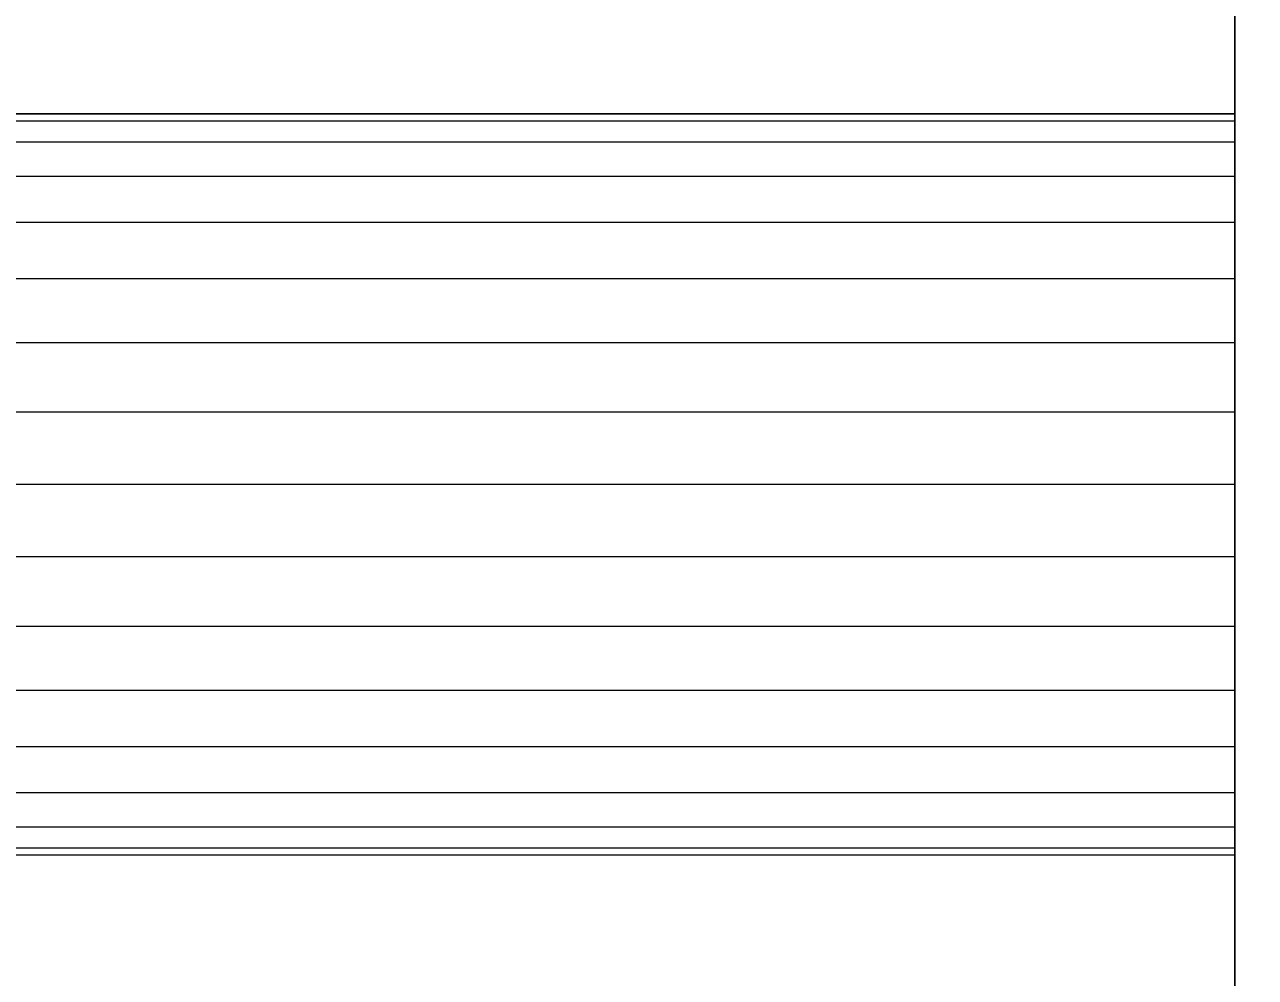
# Model space of a CAD drawing. Header units: millimetres. Extents: x -22443 to 8019, y 3751 to 17584.
# Drawn here: x -19272.19 to -19238.07, y 13926.57 to 13952.99 of the extents above; entities that cross this region are included whole.
import ezdxf

# ---------------------------------------------------------------- set-up
doc = ezdxf.new("R2010")
doc.units = ezdxf.units.MM
for name, color, linetype, lineweight in [('A-ANNO-DIMS', 211, 'Continuous', 9), ('A-ANNO-DIMS-50', 211, 'Continuous', 9), ('A-GENM', 13, 'Continuous', 18)]:
    doc.layers.add(name, color=color, linetype=linetype, lineweight=lineweight)
doc.styles.add('Arial', font='arial.ttf', dxfattribs={"height": 125})
doc.dimstyles.new('Diagonal_-_2_5mm_Arial', dxfattribs={"dimscale": 304.8, "dimtxt": 127.532425, "dimasz": 0.492126, "dimexe": 0.393701, "dimexo": 0.246063, "dimgap": 0.287073, "dimtad": 1, "dimdec": 0, "dimzin": 0, "dimdsep": 46, "dimtxsty": 'Arial', "dimblk1": 'OBLIQUE', "dimblk2": 'OBLIQUE', "dimsah": 1, "dimcen": 0.09, "dimdle": 0.393701, "dimazin": 0, "dimtfac": 1, "dimtdec": 4, "dimtix": 1, "dimtmove": 0, "dimatfit": 3, "dimfxl": 1, "dimtvp": 1, "dimtolj": 1, "dimtzin": 0, "dimarcsym": 2})

# ---------------------------------------------------------------- blocks, each defined once
blk = doc.blocks.new('Nevera autoservicio 1_34m - Nevera autoservicio 1_34m-502275-Level 1')
at = {"layer": 'A-GENM'}
for p, q in [((404.102, 673.31), (404.102, -581.966)), ((404.102, -581.966), (404.102, 673.31)), ((404.102, -581.966), (404.102, 673.31)), ((404.102, -581.966), (404.102, 673.31)), ((404.102, -540.148), (404.102, 501.905)), ((404.102, -246.235), (404.102, -219.516)), ((205.269, -235.959), (404.102, -235.959)), ((404.102, -235.959), (205.269, -235.959)), ((404.102, -235.959), (205.269, -235.959)), ((404.102, -235.959), (205.269, -235.959)), ((404.102, -235.959), (205.269, -235.959)), ((404.102, -235.959), (205.269, -235.959)), ((404.102, -235.959), (205.269, -235.959)), ((404.102, -235.959), (205.269, -235.959)), ((404.102, -235.959), (205.269, -235.959)), ((404.102, -235.959), (205.269, -235.959)), ((205.269, -235.959), (404.102, -235.959)), ((404.102, -235.959), (205.269, -235.959)), ((404.102, -236.139), (404.102, -235.959)), ((404.102, -235.959), (404.102, -236.157)), ((404.102, -236.157), (404.102, -235.959)), ((404.102, -235.959), (404.102, -236.157)), ((404.102, -236.157), (404.102, -235.959)), ((404.102, -235.959), (404.102, -236.157)), ((404.102, -236.157), (404.102, -235.959)), ((404.102, -235.959), (404.102, -236.157)), ((404.102, -236.157), (404.102, -235.959)), ((404.102, -235.959), (404.102, -236.157)), ((404.102, -236.057), (404.102, -235.959)), ((404.102, -235.959), (404.102, -236.157)), ((404.102, -236.157), (404.102, -235.959)), ((404.102, -235.959), (404.102, -236.139)), ((404.102, -236.057), (404.102, -235.959)), ((404.102, -236.157), (404.102, -235.959)), ((404.102, -236.157), (404.102, -235.959)), ((404.102, -236.157), (404.102, -235.959)), ((404.102, -235.959), (404.102, -236.157)), ((404.102, -235.959), (404.102, -236.157)), ((404.102, -236.157), (404.102, -235.959)), ((404.102, -235.959), (404.102, -236.157)), ((404.102, -236.157), (404.102, -235.959)), ((404.102, -235.959), (404.102, -236.157)), ((404.102, -236.157), (404.102, -236.057)), ((404.102, -236.157), (404.102, -236.057)), ((404.102, -236.157), (205.269, -236.157)), ((404.102, -236.157), (205.269, -236.157)), ((404.102, -236.157), (205.269, -236.157)), ((404.102, -236.157), (205.269, -236.157)), ((404.102, -236.157), (205.269, -236.157)), ((404.102, -236.157), (205.269, -236.157)), ((404.102, -236.157), (205.269, -236.157)), ((404.102, -236.157), (205.269, -236.157)), ((404.102, -236.157), (205.269, -236.157)), ((404.102, -236.157), (205.269, -236.157)), ((404.102, -236.157), (205.269, -236.157)), ((404.102, -236.157), (205.269, -236.157)), ((404.102, -236.157), (205.269, -236.157)), ((404.102, -236.157), (205.269, -236.157)), ((404.102, -236.157), (205.269, -236.157)), ((404.102, -236.157), (205.269, -236.157)), ((404.102, -236.157), (205.269, -236.157)), ((404.102, -236.157), (205.269, -236.157)), ((404.102, -236.157), (205.269, -236.157)), ((404.102, -236.157), (205.269, -236.157)), ((404.102, -236.157), (205.269, -236.157)), ((404.102, -236.157), (205.269, -236.157)), ((404.102, -236.157), (205.269, -236.157)), ((404.102, -236.157), (205.269, -236.157)), ((404.102, -236.157), (404.102, -236.139)), ((404.102, -236.139), (404.102, -236.157)), ((404.102, -236.741), (404.102, -236.157)), ((404.102, -236.157), (404.102, -236.741)), ((404.102, -236.741), (404.102, -236.157)), ((404.102, -236.157), (404.102, -236.741)), ((404.102, -236.741), (404.102, -236.157)), ((404.102, -236.157), (404.102, -236.741)), ((404.102, -236.741), (404.102, -236.157)), ((404.102, -236.157), (404.102, -236.741)), ((404.102, -236.741), (404.102, -236.157)), ((404.102, -236.157), (404.102, -236.741)), ((404.102, -236.741), (404.102, -236.157)), ((404.102, -236.157), (404.102, -236.741)), ((404.102, -236.741), (404.102, -236.157)), ((404.102, -236.741), (404.102, -236.157)), ((404.102, -236.741), (404.102, -236.157)), ((404.102, -236.741), (404.102, -236.157)), ((404.102, -236.741), (404.102, -236.157)), ((404.102, -236.741), (404.102, -236.157)), ((404.102, -236.741), (404.102, -236.157)), ((404.102, -236.741), (404.102, -236.157)), ((404.102, -236.741), (404.102, -236.157)), ((404.102, -236.741), (404.102, -236.157)), ((404.102, -236.741), (404.102, -236.157)), ((404.102, -236.741), (404.102, -236.157)), ((404.102, -236.741), (205.269, -236.741)), ((404.102, -236.741), (205.269, -236.741)), ((404.102, -236.741), (205.269, -236.741)), ((404.102, -236.741), (205.269, -236.741)), ((404.102, -236.741), (205.269, -236.741)), ((404.102, -236.741), (205.269, -236.741)), ((404.102, -236.741), (205.269, -236.741)), ((404.102, -236.741), (205.269, -236.741)), ((404.102, -236.741), (205.269, -236.741)), ((404.102, -236.741), (205.269, -236.741)), ((404.102, -236.741), (205.269, -236.741)), ((404.102, -236.741), (205.269, -236.741)), ((404.102, -236.741), (205.269, -236.741)), ((404.102, -236.741), (205.269, -236.741)), ((404.102, -236.741), (205.269, -236.741)), ((404.102, -236.741), (205.269, -236.741)), ((404.102, -236.741), (205.269, -236.741)), ((404.102, -236.741), (205.269, -236.741)), ((404.102, -236.741), (205.269, -236.741)), ((404.102, -236.741), (205.269, -236.741)), ((404.102, -236.741), (205.269, -236.741)), ((404.102, -236.741), (205.269, -236.741)), ((404.102, -236.741), (205.269, -236.741)), ((404.102, -236.741), (205.269, -236.741)), ((404.102, -237.691), (404.102, -236.741)), ((404.102, -236.741), (404.102, -237.691)), ((404.102, -237.691), (404.102, -236.741)), ((404.102, -236.741), (404.102, -237.691)), ((404.102, -237.691), (404.102, -236.741)), ((404.102, -236.741), (404.102, -237.691)), ((404.102, -237.691), (404.102, -236.741)), ((404.102, -236.741), (404.102, -237.691)), ((404.102, -237.691), (404.102, -236.741)), ((404.102, -236.741), (404.102, -237.691)), ((404.102, -237.691), (404.102, -236.741)), ((404.102, -236.741), (404.102, -237.691)), ((404.102, -237.691), (404.102, -236.741)), ((404.102, -237.691), (404.102, -236.741)), ((404.102, -237.691), (404.102, -236.741)), ((404.102, -237.691), (404.102, -236.741)), ((404.102, -237.691), (404.102, -236.741)), ((404.102, -237.691), (404.102, -236.741)), ((404.102, -237.691), (404.102, -236.741)), ((404.102, -237.691), (404.102, -236.741)), ((404.102, -237.691), (404.102, -236.741)), ((404.102, -237.691), (404.102, -236.741)), ((404.102, -237.691), (404.102, -236.741)), ((404.102, -237.691), (404.102, -236.741)), ((404.102, -237.691), (205.269, -237.691)), ((404.102, -237.691), (205.269, -237.691)), ((404.102, -237.691), (205.269, -237.691)), ((404.102, -237.691), (205.269, -237.691)), ((404.102, -237.691), (205.269, -237.691)), ((404.102, -237.691), (205.269, -237.691)), ((404.102, -237.691), (205.269, -237.691)), ((404.102, -237.691), (205.269, -237.691)), ((404.102, -237.691), (205.269, -237.691)), ((404.102, -237.691), (205.269, -237.691)), ((404.102, -237.691), (205.269, -237.691)), ((404.102, -237.691), (205.269, -237.691)), ((404.102, -237.691), (205.269, -237.691)), ((404.102, -237.691), (205.269, -237.691)), ((404.102, -237.691), (205.269, -237.691)), ((404.102, -237.691), (205.269, -237.691)), ((404.102, -237.691), (205.269, -237.691)), ((404.102, -237.691), (205.269, -237.691)), ((404.102, -237.691), (205.269, -237.691)), ((404.102, -237.691), (205.269, -237.691)), ((404.102, -237.691), (205.269, -237.691)), ((404.102, -237.691), (205.269, -237.691)), ((404.102, -237.691), (205.269, -237.691)), ((404.102, -237.691), (205.269, -237.691)), ((404.102, -238.969), (404.102, -237.691)), ((404.102, -237.691), (404.102, -238.969)), ((404.102, -238.969), (404.102, -237.691)), ((404.102, -237.691), (404.102, -238.969)), ((404.102, -238.969), (404.102, -237.691)), ((404.102, -237.691), (404.102, -238.969)), ((404.102, -238.969), (404.102, -237.691)), ((404.102, -237.691), (404.102, -238.969)), ((404.102, -238.969), (404.102, -237.691)), ((404.102, -237.691), (404.102, -238.969)), ((404.102, -238.969), (404.102, -237.691)), ((404.102, -237.691), (404.102, -238.969)), ((404.102, -238.969), (404.102, -237.691)), ((404.102, -238.969), (404.102, -237.691)), ((404.102, -238.969), (404.102, -237.691)), ((404.102, -238.969), (404.102, -237.691)), ((404.102, -238.969), (404.102, -237.691)), ((404.102, -238.969), (404.102, -237.691)), ((404.102, -238.969), (404.102, -237.691)), ((404.102, -238.969), (404.102, -237.691)), ((404.102, -238.969), (404.102, -237.691)), ((404.102, -238.969), (404.102, -237.691)), ((404.102, -238.969), (404.102, -237.691)), ((404.102, -238.969), (404.102, -237.691)), ((404.102, -238.969), (205.269, -238.969)), ((404.102, -238.969), (205.269, -238.969)), ((404.102, -238.969), (205.269, -238.969)), ((404.102, -238.969), (205.269, -238.969)), ((404.102, -238.969), (205.269, -238.969)), ((404.102, -238.969), (205.269, -238.969)), ((404.102, -238.969), (205.269, -238.969)), ((404.102, -238.969), (205.269, -238.969)), ((404.102, -238.969), (205.269, -238.969)), ((404.102, -238.969), (205.269, -238.969)), ((404.102, -238.969), (205.269, -238.969)), ((404.102, -238.969), (205.269, -238.969)), ((404.102, -238.969), (205.269, -238.969)), ((404.102, -238.969), (205.269, -238.969)), ((404.102, -238.969), (205.269, -238.969)), ((404.102, -238.969), (205.269, -238.969)), ((404.102, -238.969), (205.269, -238.969)), ((404.102, -238.969), (205.269, -238.969)), ((404.102, -238.969), (205.269, -238.969)), ((404.102, -238.969), (205.269, -238.969)), ((404.102, -238.969), (205.269, -238.969)), ((404.102, -238.969), (205.269, -238.969)), ((404.102, -238.969), (205.269, -238.969)), ((404.102, -238.969), (205.269, -238.969)), ((404.102, -240.526), (404.102, -238.969)), ((404.102, -238.969), (404.102, -240.526)), ((404.102, -240.526), (404.102, -238.969)), ((404.102, -238.969), (404.102, -240.526)), ((404.102, -240.526), (404.102, -238.969)), ((404.102, -238.969), (404.102, -240.526)), ((404.102, -240.526), (404.102, -238.969)), ((404.102, -238.969), (404.102, -240.526)), ((404.102, -240.526), (404.102, -238.969)), ((404.102, -238.969), (404.102, -240.526)), ((404.102, -240.526), (404.102, -238.969)), ((404.102, -238.969), (404.102, -240.526)), ((404.102, -240.526), (404.102, -238.969)), ((404.102, -240.526), (404.102, -238.969)), ((404.102, -240.526), (404.102, -238.969)), ((404.102, -240.526), (404.102, -238.969)), ((404.102, -240.526), (404.102, -238.969)), ((404.102, -240.526), (404.102, -238.969)), ((404.102, -240.526), (404.102, -238.969)), ((404.102, -240.526), (404.102, -238.969)), ((404.102, -240.526), (404.102, -238.969)), ((404.102, -240.526), (404.102, -238.969)), ((404.102, -240.526), (404.102, -238.969)), ((404.102, -240.526), (404.102, -238.969)), ((404.102, -240.526), (205.269, -240.526)), ((404.102, -240.526), (205.269, -240.526)), ((404.102, -240.526), (205.269, -240.526)), ((404.102, -240.526), (205.269, -240.526)), ((404.102, -240.526), (205.269, -240.526)), ((404.102, -240.526), (205.269, -240.526)), ((404.102, -240.526), (205.269, -240.526)), ((404.102, -240.526), (205.269, -240.526)), ((404.102, -240.526), (205.269, -240.526)), ((404.102, -240.526), (205.269, -240.526)), ((404.102, -240.526), (205.269, -240.526)), ((404.102, -240.526), (205.269, -240.526)), ((404.102, -240.526), (205.269, -240.526)), ((404.102, -240.526), (205.269, -240.526)), ((404.102, -240.526), (205.269, -240.526)), ((404.102, -240.526), (205.269, -240.526)), ((404.102, -240.526), (205.269, -240.526)), ((404.102, -240.526), (205.269, -240.526)), ((404.102, -240.526), (205.269, -240.526)), ((404.102, -240.526), (205.269, -240.526)), ((404.102, -240.526), (205.269, -240.526)), ((404.102, -240.526), (205.269, -240.526)), ((404.102, -240.526), (205.269, -240.526)), ((404.102, -240.526), (205.269, -240.526)), ((404.102, -242.303), (404.102, -240.526)), ((404.102, -240.526), (404.102, -242.303)), ((404.102, -242.303), (404.102, -240.526)), ((404.102, -240.526), (404.102, -242.303)), ((404.102, -242.303), (404.102, -240.526)), ((404.102, -240.526), (404.102, -242.303)), ((404.102, -242.303), (404.102, -240.526)), ((404.102, -240.526), (404.102, -242.303)), ((404.102, -242.303), (404.102, -240.526)), ((404.102, -240.526), (404.102, -242.303)), ((404.102, -242.303), (404.102, -240.526)), ((404.102, -240.526), (404.102, -242.303)), ((404.102, -242.303), (404.102, -240.526)), ((404.102, -242.303), (404.102, -240.526)), ((404.102, -242.303), (404.102, -240.526)), ((404.102, -242.303), (404.102, -240.526)), ((404.102, -242.303), (404.102, -240.526)), ((404.102, -242.303), (404.102, -240.526)), ((404.102, -242.303), (404.102, -240.526)), ((404.102, -242.303), (404.102, -240.526)), ((404.102, -242.303), (404.102, -240.526)), ((404.102, -242.303), (404.102, -240.526)), ((404.102, -242.303), (404.102, -240.526)), ((404.102, -242.303), (404.102, -240.526)), ((404.102, -242.303), (205.269, -242.303)), ((404.102, -242.303), (205.269, -242.303)), ((404.102, -242.303), (205.269, -242.303)), ((404.102, -242.303), (205.269, -242.303)), ((404.102, -242.303), (205.269, -242.303)), ((404.102, -242.303), (205.269, -242.303)), ((404.102, -242.303), (205.269, -242.303)), ((404.102, -242.303), (205.269, -242.303)), ((404.102, -242.303), (205.269, -242.303)), ((404.102, -242.303), (205.269, -242.303)), ((404.102, -242.303), (205.269, -242.303)), ((404.102, -242.303), (205.269, -242.303)), ((404.102, -242.303), (205.269, -242.303)), ((404.102, -242.303), (205.269, -242.303)), ((404.102, -242.303), (205.269, -242.303)), ((404.102, -242.303), (205.269, -242.303)), ((404.102, -242.303), (205.269, -242.303)), ((404.102, -242.303), (205.269, -242.303)), ((404.102, -242.303), (205.269, -242.303)), ((404.102, -242.303), (205.269, -242.303)), ((404.102, -242.303), (205.269, -242.303)), ((404.102, -242.303), (205.269, -242.303)), ((404.102, -242.303), (205.269, -242.303)), ((404.102, -242.303), (205.269, -242.303)), ((404.102, -244.23), (404.102, -242.303)), ((404.102, -242.303), (404.102, -244.23)), ((404.102, -244.23), (404.102, -242.303)), ((404.102, -242.303), (404.102, -244.23)), ((404.102, -244.23), (404.102, -242.303)), ((404.102, -242.303), (404.102, -244.23)), ((404.102, -244.23), (404.102, -242.303)), ((404.102, -242.303), (404.102, -244.23)), ((404.102, -244.23), (404.102, -242.303)), ((404.102, -242.303), (404.102, -244.23)), ((404.102, -244.23), (404.102, -242.303)), ((404.102, -242.303), (404.102, -244.23)), ((404.102, -244.23), (404.102, -242.303)), ((404.102, -244.23), (404.102, -242.303)), ((404.102, -244.23), (404.102, -242.303)), ((404.102, -244.23), (404.102, -242.303)), ((404.102, -244.23), (404.102, -242.303)), ((404.102, -244.23), (404.102, -242.303)), ((404.102, -244.23), (404.102, -242.303)), ((404.102, -244.23), (404.102, -242.303)), ((404.102, -244.23), (404.102, -242.303)), ((404.102, -244.23), (404.102, -242.303)), ((404.102, -244.23), (404.102, -242.303)), ((404.102, -244.23), (404.102, -242.303)), ((404.102, -244.23), (205.269, -244.23)), ((404.102, -244.23), (205.269, -244.23)), ((404.102, -244.23), (205.269, -244.23)), ((404.102, -244.23), (205.269, -244.23)), ((404.102, -244.23), (205.269, -244.23)), ((404.102, -244.23), (205.269, -244.23)), ((404.102, -244.23), (205.269, -244.23)), ((404.102, -244.23), (205.269, -244.23)), ((404.102, -244.23), (205.269, -244.23)), ((404.102, -244.23), (205.269, -244.23)), ((404.102, -244.23), (205.269, -244.23)), ((404.102, -244.23), (205.269, -244.23)), ((404.102, -244.23), (205.269, -244.23)), ((404.102, -244.23), (205.269, -244.23)), ((404.102, -244.23), (205.269, -244.23)), ((404.102, -244.23), (205.269, -244.23)), ((404.102, -244.23), (205.269, -244.23)), ((404.102, -244.23), (205.269, -244.23)), ((404.102, -244.23), (205.269, -244.23)), ((404.102, -244.23), (205.269, -244.23)), ((404.102, -244.23), (205.269, -244.23)), ((404.102, -244.23), (205.269, -244.23)), ((404.102, -244.23), (205.269, -244.23)), ((404.102, -244.23), (205.269, -244.23)), ((404.102, -246.235), (404.102, -244.23)), ((404.102, -244.23), (404.102, -246.235)), ((404.102, -246.235), (404.102, -244.23)), ((404.102, -244.23), (404.102, -246.235)), ((404.102, -246.235), (404.102, -244.23)), ((404.102, -244.23), (404.102, -246.235)), ((404.102, -246.235), (404.102, -244.23)), ((404.102, -244.23), (404.102, -246.235)), ((404.102, -246.235), (404.102, -244.23)), ((404.102, -244.23), (404.102, -246.235)), ((404.102, -246.235), (404.102, -244.23)), ((404.102, -244.23), (404.102, -246.235)), ((404.102, -246.235), (404.102, -244.23)), ((404.102, -246.235), (404.102, -244.23)), ((404.102, -246.235), (404.102, -244.23)), ((404.102, -246.235), (404.102, -244.23)), ((404.102, -246.235), (404.102, -244.23)), ((404.102, -246.235), (404.102, -244.23)), ((404.102, -246.235), (404.102, -244.23)), ((404.102, -246.235), (404.102, -244.23)), ((404.102, -246.235), (404.102, -244.23)), ((404.102, -246.235), (404.102, -244.23)), ((404.102, -246.235), (404.102, -244.23)), ((404.102, -246.235), (404.102, -244.23)), ((404.102, -246.235), (205.269, -246.235)), ((404.102, -246.235), (205.269, -246.235)), ((404.102, -246.235), (205.269, -246.235)), ((404.102, -246.235), (205.269, -246.235)), ((404.102, -246.235), (205.269, -246.235)), ((404.102, -246.235), (205.269, -246.235)), ((404.102, -246.235), (205.269, -246.235)), ((404.102, -246.235), (205.269, -246.235)), ((404.102, -246.235), (205.269, -246.235)), ((404.102, -246.235), (205.269, -246.235)), ((404.102, -246.235), (205.269, -246.235)), ((404.102, -246.235), (205.269, -246.235)), ((404.102, -246.235), (205.269, -246.235)), ((404.102, -246.235), (205.269, -246.235)), ((404.102, -246.235), (205.269, -246.235)), ((404.102, -246.235), (205.269, -246.235)), ((404.102, -246.235), (205.269, -246.235)), ((404.102, -246.235), (205.269, -246.235)), ((404.102, -246.235), (205.269, -246.235)), ((404.102, -246.235), (205.269, -246.235)), ((404.102, -246.235), (205.269, -246.235)), ((404.102, -246.235), (205.269, -246.235)), ((404.102, -246.235), (205.269, -246.235)), ((404.102, -246.235), (205.269, -246.235)), ((404.102, -248.241), (404.102, -246.235)), ((404.102, -246.235), (404.102, -248.241)), ((404.102, -248.241), (404.102, -246.235)), ((404.102, -246.235), (404.102, -248.241)), ((404.102, -248.241), (404.102, -246.235)), ((404.102, -246.235), (404.102, -248.241)), ((404.102, -248.241), (404.102, -246.235)), ((404.102, -246.235), (404.102, -248.241)), ((404.102, -248.241), (404.102, -246.235)), ((404.102, -246.235), (404.102, -248.241)), ((404.102, -248.241), (404.102, -246.235)), ((404.102, -246.235), (404.102, -248.241)), ((404.102, -246.235), (404.102, -272.955)), ((404.102, -246.235), (404.102, -248.241)), ((404.102, -246.235), (404.102, -248.241)), ((404.102, -246.235), (404.102, -248.241)), ((404.102, -246.235), (404.102, -248.241)), ((404.102, -246.235), (404.102, -248.241)), ((404.102, -246.235), (404.102, -248.241)), ((404.102, -246.235), (404.102, -248.241)), ((404.102, -248.241), (404.102, -246.235)), ((404.102, -246.235), (404.102, -248.241)), ((404.102, -246.235), (404.102, -248.241)), ((404.102, -246.235), (404.102, -248.241)), ((404.102, -246.235), (404.102, -248.241)), ((404.102, -248.241), (205.269, -248.241)), ((404.102, -248.241), (205.269, -248.241)), ((404.102, -248.241), (205.269, -248.241)), ((404.102, -248.241), (205.269, -248.241)), ((404.102, -248.241), (205.269, -248.241)), ((404.102, -248.241), (205.269, -248.241)), ((404.102, -248.241), (205.269, -248.241)), ((404.102, -248.241), (205.269, -248.241)), ((404.102, -248.241), (205.269, -248.241)), ((404.102, -248.241), (205.269, -248.241)), ((404.102, -248.241), (205.269, -248.241)), ((404.102, -248.241), (205.269, -248.241)), ((404.102, -248.241), (205.269, -248.241)), ((404.102, -248.241), (205.269, -248.241)), ((404.102, -248.241), (205.269, -248.241)), ((404.102, -248.241), (205.269, -248.241)), ((404.102, -248.241), (205.269, -248.241)), ((404.102, -248.241), (205.269, -248.241)), ((404.102, -248.241), (205.269, -248.241)), ((404.102, -248.241), (205.269, -248.241)), ((404.102, -248.241), (205.269, -248.241)), ((404.102, -248.241), (205.269, -248.241)), ((404.102, -248.241), (205.269, -248.241)), ((404.102, -248.241), (205.269, -248.241)), ((404.102, -250.168), (404.102, -248.241)), ((404.102, -248.241), (404.102, -250.168)), ((404.102, -250.168), (404.102, -248.241)), ((404.102, -248.241), (404.102, -250.168)), ((404.102, -250.168), (404.102, -248.241)), ((404.102, -248.241), (404.102, -250.168)), ((404.102, -250.168), (404.102, -248.241)), ((404.102, -248.241), (404.102, -250.168)), ((404.102, -250.168), (404.102, -248.241)), ((404.102, -248.241), (404.102, -250.168)), ((404.102, -250.168), (404.102, -248.241)), ((404.102, -248.241), (404.102, -250.168)), ((404.102, -248.241), (404.102, -250.168)), ((404.102, -248.241), (404.102, -250.168)), ((404.102, -248.241), (404.102, -250.168)), ((404.102, -248.241), (404.102, -250.168)), ((404.102, -248.241), (404.102, -250.168)), ((404.102, -248.241), (404.102, -250.168)), ((404.102, -250.168), (404.102, -248.241)), ((404.102, -248.241), (404.102, -250.168)), ((404.102, -248.241), (404.102, -250.168)), ((404.102, -248.241), (404.102, -250.168)), ((404.102, -248.241), (404.102, -250.168)), ((404.102, -248.241), (404.102, -250.168)), ((404.102, -250.168), (205.269, -250.168)), ((404.102, -250.168), (205.269, -250.168)), ((404.102, -250.168), (205.269, -250.168)), ((404.102, -250.168), (205.269, -250.168)), ((404.102, -250.168), (205.269, -250.168)), ((404.102, -250.168), (205.269, -250.168)), ((404.102, -250.168), (205.269, -250.168)), ((404.102, -250.168), (205.269, -250.168)), ((404.102, -250.168), (205.269, -250.168)), ((404.102, -250.168), (205.269, -250.168)), ((404.102, -250.168), (205.269, -250.168)), ((404.102, -250.168), (205.269, -250.168)), ((404.102, -250.168), (205.269, -250.168)), ((404.102, -250.168), (205.269, -250.168)), ((404.102, -250.168), (205.269, -250.168)), ((404.102, -250.168), (205.269, -250.168)), ((404.102, -250.168), (205.269, -250.168)), ((404.102, -250.168), (205.269, -250.168)), ((404.102, -250.168), (205.269, -250.168)), ((404.102, -250.168), (205.269, -250.168)), ((404.102, -250.168), (205.269, -250.168)), ((404.102, -250.168), (205.269, -250.168)), ((404.102, -250.168), (205.269, -250.168)), ((404.102, -250.168), (205.269, -250.168)), ((404.102, -251.945), (404.102, -250.168)), ((404.102, -250.168), (404.102, -251.945)), ((404.102, -251.945), (404.102, -250.168)), ((404.102, -250.168), (404.102, -251.945)), ((404.102, -251.945), (404.102, -250.168)), ((404.102, -250.168), (404.102, -251.945)), ((404.102, -251.945), (404.102, -250.168)), ((404.102, -250.168), (404.102, -251.945)), ((404.102, -251.945), (404.102, -250.168)), ((404.102, -250.168), (404.102, -251.945)), ((404.102, -251.945), (404.102, -250.168)), ((404.102, -250.168), (404.102, -251.945)), ((404.102, -250.168), (404.102, -251.945)), ((404.102, -250.168), (404.102, -251.945)), ((404.102, -250.168), (404.102, -251.945)), ((404.102, -250.168), (404.102, -251.945)), ((404.102, -250.168), (404.102, -251.945)), ((404.102, -250.168), (404.102, -251.945)), ((404.102, -251.945), (404.102, -250.168)), ((404.102, -250.168), (404.102, -251.945)), ((404.102, -250.168), (404.102, -251.945)), ((404.102, -250.168), (404.102, -251.945)), ((404.102, -250.168), (404.102, -251.945)), ((404.102, -250.168), (404.102, -251.945)), ((404.102, -251.945), (205.269, -251.945)), ((404.102, -251.945), (205.269, -251.945)), ((404.102, -251.945), (205.269, -251.945)), ((404.102, -251.945), (205.269, -251.945)), ((404.102, -251.945), (205.269, -251.945)), ((404.102, -251.945), (205.269, -251.945)), ((404.102, -251.945), (205.269, -251.945)), ((404.102, -251.945), (205.269, -251.945)), ((404.102, -251.945), (205.269, -251.945)), ((404.102, -251.945), (205.269, -251.945)), ((404.102, -251.945), (205.269, -251.945)), ((404.102, -251.945), (205.269, -251.945)), ((404.102, -251.945), (205.269, -251.945)), ((404.102, -251.945), (205.269, -251.945)), ((404.102, -251.945), (205.269, -251.945)), ((404.102, -251.945), (205.269, -251.945)), ((404.102, -251.945), (205.269, -251.945)), ((404.102, -251.945), (205.269, -251.945)), ((404.102, -251.945), (205.269, -251.945)), ((404.102, -251.945), (205.269, -251.945)), ((404.102, -251.945), (205.269, -251.945)), ((404.102, -251.945), (205.269, -251.945)), ((404.102, -251.945), (205.269, -251.945)), ((404.102, -251.945), (205.269, -251.945)), ((404.102, -253.502), (404.102, -251.945)), ((404.102, -251.945), (404.102, -253.502)), ((404.102, -253.502), (404.102, -251.945)), ((404.102, -251.945), (404.102, -253.502)), ((404.102, -253.502), (404.102, -251.945)), ((404.102, -251.945), (404.102, -253.502)), ((404.102, -253.502), (404.102, -251.945)), ((404.102, -251.945), (404.102, -253.502)), ((404.102, -253.502), (404.102, -251.945)), ((404.102, -251.945), (404.102, -253.502)), ((404.102, -253.502), (404.102, -251.945)), ((404.102, -251.945), (404.102, -253.502)), ((404.102, -251.945), (404.102, -253.502)), ((404.102, -251.945), (404.102, -253.502)), ((404.102, -251.945), (404.102, -253.502)), ((404.102, -251.945), (404.102, -253.502)), ((404.102, -251.945), (404.102, -253.502)), ((404.102, -251.945), (404.102, -253.502)), ((404.102, -251.945), (404.102, -253.502)), ((404.102, -251.945), (404.102, -253.502)), ((404.102, -251.945), (404.102, -253.502)), ((404.102, -251.945), (404.102, -253.502)), ((404.102, -251.945), (404.102, -253.502)), ((404.102, -251.945), (404.102, -253.502)), ((404.102, -253.502), (205.269, -253.502)), ((404.102, -253.502), (205.269, -253.502)), ((404.102, -253.502), (205.269, -253.502)), ((404.102, -253.502), (205.269, -253.502)), ((404.102, -253.502), (205.269, -253.502)), ((404.102, -253.502), (205.269, -253.502)), ((404.102, -253.502), (205.269, -253.502)), ((404.102, -253.502), (205.269, -253.502)), ((404.102, -253.502), (205.269, -253.502)), ((404.102, -253.502), (205.269, -253.502)), ((404.102, -253.502), (205.269, -253.502)), ((404.102, -253.502), (205.269, -253.502)), ((404.102, -253.502), (205.269, -253.502)), ((404.102, -253.502), (205.269, -253.502)), ((404.102, -253.502), (205.269, -253.502)), ((404.102, -253.502), (205.269, -253.502)), ((404.102, -253.502), (205.269, -253.502)), ((404.102, -253.502), (205.269, -253.502)), ((404.102, -253.502), (205.269, -253.502)), ((404.102, -253.502), (205.269, -253.502)), ((404.102, -253.502), (205.269, -253.502)), ((404.102, -253.502), (205.269, -253.502)), ((404.102, -253.502), (205.269, -253.502)), ((404.102, -253.502), (205.269, -253.502)), ((404.102, -254.78), (404.102, -253.502)), ((404.102, -253.502), (404.102, -254.78)), ((404.102, -254.78), (404.102, -253.502)), ((404.102, -253.502), (404.102, -254.78)), ((404.102, -254.78), (404.102, -253.502)), ((404.102, -253.502), (404.102, -254.78)), ((404.102, -254.78), (404.102, -253.502)), ((404.102, -253.502), (404.102, -254.78)), ((404.102, -254.78), (404.102, -253.502)), ((404.102, -253.502), (404.102, -254.78)), ((404.102, -254.78), (404.102, -253.502)), ((404.102, -253.502), (404.102, -254.78)), ((404.102, -253.502), (404.102, -254.78)), ((404.102, -253.502), (404.102, -254.78)), ((404.102, -253.502), (404.102, -254.78)), ((404.102, -253.502), (404.102, -254.78)), ((404.102, -253.502), (404.102, -254.78)), ((404.102, -253.502), (404.102, -254.78)), ((404.102, -253.502), (404.102, -254.78)), ((404.102, -253.502), (404.102, -254.78)), ((404.102, -253.502), (404.102, -254.78)), ((404.102, -253.502), (404.102, -254.78)), ((404.102, -253.502), (404.102, -254.78)), ((404.102, -253.502), (404.102, -254.78)), ((404.102, -254.78), (205.269, -254.78)), ((404.102, -254.78), (205.269, -254.78)), ((404.102, -254.78), (205.269, -254.78)), ((404.102, -254.78), (205.269, -254.78)), ((404.102, -254.78), (205.269, -254.78)), ((404.102, -254.78), (205.269, -254.78)), ((404.102, -254.78), (205.269, -254.78)), ((404.102, -254.78), (205.269, -254.78)), ((404.102, -254.78), (205.269, -254.78)), ((404.102, -254.78), (205.269, -254.78)), ((404.102, -254.78), (205.269, -254.78)), ((404.102, -254.78), (205.269, -254.78)), ((404.102, -254.78), (205.269, -254.78)), ((404.102, -254.78), (205.269, -254.78)), ((404.102, -254.78), (205.269, -254.78)), ((404.102, -254.78), (205.269, -254.78)), ((404.102, -254.78), (205.269, -254.78)), ((404.102, -254.78), (205.269, -254.78)), ((404.102, -254.78), (205.269, -254.78)), ((404.102, -254.78), (205.269, -254.78)), ((404.102, -254.78), (205.269, -254.78)), ((404.102, -254.78), (205.269, -254.78)), ((404.102, -254.78), (205.269, -254.78)), ((404.102, -254.78), (205.269, -254.78)), ((404.102, -255.73), (404.102, -254.78)), ((404.102, -254.78), (404.102, -255.73)), ((404.102, -255.73), (404.102, -254.78)), ((404.102, -254.78), (404.102, -255.73)), ((404.102, -255.73), (404.102, -254.78)), ((404.102, -254.78), (404.102, -255.73)), ((404.102, -255.73), (404.102, -254.78)), ((404.102, -254.78), (404.102, -255.73)), ((404.102, -255.73), (404.102, -254.78)), ((404.102, -254.78), (404.102, -255.73)), ((404.102, -255.73), (404.102, -254.78)), ((404.102, -254.78), (404.102, -255.73)), ((404.102, -254.78), (404.102, -255.73)), ((404.102, -254.78), (404.102, -255.73)), ((404.102, -254.78), (404.102, -255.73)), ((404.102, -254.78), (404.102, -255.73)), ((404.102, -254.78), (404.102, -255.73)), ((404.102, -254.78), (404.102, -255.73)), ((404.102, -254.78), (404.102, -255.73)), ((404.102, -254.78), (404.102, -255.73)), ((404.102, -254.78), (404.102, -255.73)), ((404.102, -254.78), (404.102, -255.73)), ((404.102, -254.78), (404.102, -255.73)), ((404.102, -254.78), (404.102, -255.73)), ((404.102, -255.73), (205.269, -255.73)), ((404.102, -255.73), (205.269, -255.73)), ((404.102, -255.73), (205.269, -255.73)), ((404.102, -255.73), (205.269, -255.73)), ((404.102, -255.73), (205.269, -255.73)), ((404.102, -255.73), (205.269, -255.73)), ((404.102, -255.73), (205.269, -255.73)), ((404.102, -255.73), (205.269, -255.73)), ((404.102, -255.73), (205.269, -255.73)), ((404.102, -255.73), (205.269, -255.73)), ((404.102, -255.73), (205.269, -255.73)), ((404.102, -255.73), (205.269, -255.73)), ((404.102, -255.73), (205.269, -255.73)), ((404.102, -255.73), (205.269, -255.73)), ((404.102, -255.73), (205.269, -255.73)), ((404.102, -255.73), (205.269, -255.73)), ((404.102, -255.73), (205.269, -255.73)), ((404.102, -255.73), (205.269, -255.73)), ((404.102, -255.73), (205.269, -255.73)), ((404.102, -255.73), (205.269, -255.73)), ((404.102, -255.73), (205.269, -255.73)), ((404.102, -255.73), (205.269, -255.73)), ((404.102, -255.73), (205.269, -255.73)), ((404.102, -255.73), (205.269, -255.73)), ((404.102, -256.314), (404.102, -255.73)), ((404.102, -255.73), (404.102, -256.314)), ((404.102, -256.314), (404.102, -255.73)), ((404.102, -255.73), (404.102, -256.314)), ((404.102, -256.314), (404.102, -255.73)), ((404.102, -255.73), (404.102, -256.314)), ((404.102, -256.314), (404.102, -255.73)), ((404.102, -255.73), (404.102, -256.314)), ((404.102, -256.314), (404.102, -255.73)), ((404.102, -255.73), (404.102, -256.314)), ((404.102, -256.314), (404.102, -255.73)), ((404.102, -255.73), (404.102, -256.314)), ((404.102, -255.73), (404.102, -256.314)), ((404.102, -255.73), (404.102, -256.314)), ((404.102, -255.73), (404.102, -256.314)), ((404.102, -255.73), (404.102, -256.314)), ((404.102, -255.73), (404.102, -256.314)), ((404.102, -255.73), (404.102, -256.314)), ((404.102, -255.73), (404.102, -256.314)), ((404.102, -255.73), (404.102, -256.314)), ((404.102, -255.73), (404.102, -256.314)), ((404.102, -255.73), (404.102, -256.314)), ((404.102, -255.73), (404.102, -256.314)), ((404.102, -255.73), (404.102, -256.314)), ((404.102, -256.314), (205.269, -256.314)), ((404.102, -256.314), (205.269, -256.314)), ((404.102, -256.314), (205.269, -256.314)), ((404.102, -256.314), (205.269, -256.314)), ((404.102, -256.314), (205.269, -256.314)), ((404.102, -256.314), (205.269, -256.314)), ((404.102, -256.314), (205.269, -256.314)), ((404.102, -256.314), (205.269, -256.314)), ((404.102, -256.314), (205.269, -256.314)), ((404.102, -256.314), (205.269, -256.314)), ((404.102, -256.314), (205.269, -256.314)), ((404.102, -256.314), (205.269, -256.314)), ((404.102, -256.314), (205.269, -256.314)), ((404.102, -256.314), (205.269, -256.314)), ((404.102, -256.314), (205.269, -256.314)), ((404.102, -256.314), (205.269, -256.314)), ((404.102, -256.314), (205.269, -256.314)), ((404.102, -256.314), (205.269, -256.314)), ((404.102, -256.314), (205.269, -256.314)), ((404.102, -256.314), (205.269, -256.314)), ((404.102, -256.314), (205.269, -256.314)), ((404.102, -256.314), (205.269, -256.314)), ((404.102, -256.314), (205.269, -256.314)), ((404.102, -256.314), (205.269, -256.314)), ((404.102, -256.512), (205.269, -256.512)), ((404.102, -256.512), (205.269, -256.512)), ((404.102, -256.512), (205.269, -256.512)), ((404.102, -256.512), (205.269, -256.512)), ((404.102, -256.512), (205.269, -256.512)), ((404.102, -256.512), (205.269, -256.512)), ((404.102, -256.512), (205.269, -256.512)), ((404.102, -256.512), (205.269, -256.512)), ((404.102, -256.512), (205.269, -256.512)), ((404.102, -256.512), (205.269, -256.512)), ((404.102, -256.512), (205.269, -256.512)), ((404.102, -256.512), (205.269, -256.512)), ((404.102, -256.331), (404.102, -256.314)), ((404.102, -256.314), (404.102, -256.512)), ((404.102, -256.512), (404.102, -256.314)), ((404.102, -256.314), (404.102, -256.512)), ((404.102, -256.512), (404.102, -256.314)), ((404.102, -256.314), (404.102, -256.512)), ((404.102, -256.512), (404.102, -256.314)), ((404.102, -256.314), (404.102, -256.512)), ((404.102, -256.512), (404.102, -256.314)), ((404.102, -256.314), (404.102, -256.512)), ((404.102, -256.512), (404.102, -256.314)), ((404.102, -256.414), (404.102, -256.314)), ((404.102, -256.314), (404.102, -256.512)), ((404.102, -256.331), (404.102, -256.314)), ((404.102, -256.314), (404.102, -256.414)), ((404.102, -256.314), (404.102, -256.512)), ((404.102, -256.314), (404.102, -256.512)), ((404.102, -256.314), (404.102, -256.512)), ((404.102, -256.512), (404.102, -256.314)), ((404.102, -256.512), (404.102, -256.314)), ((404.102, -256.314), (404.102, -256.512)), ((404.102, -256.512), (404.102, -256.314)), ((404.102, -256.314), (404.102, -256.512)), ((404.102, -256.512), (404.102, -256.314)), ((404.102, -256.331), (404.102, -256.512)), ((404.102, -256.512), (404.102, -256.331)), ((404.102, -256.414), (404.102, -256.512)), ((404.102, -256.414), (404.102, -256.512))]:
    blk.add_line(p, q, dxfattribs=at)
blk = doc.blocks.new('DIMBLOCK4-Level 1')
at = {"layer": 'A-ANNO-DIMS-50'}
for p, q in [((-22191.521, 15666.468), (-22191.521, 7546.468)), ((-22191.521, 15546.468), (-22311.521, 15546.468)), ((-22191.521, 15546.468), (-11329.566, 15546.468)), ((-22191.521, 7666.468), (-22311.521, 7666.468)), ((-22191.521, 7666.468), (-20582.646, 7666.468))]:
    blk.add_line(p, q, dxfattribs=at)
at = {"layer": 'A-ANNO-DIMS-50', "lineweight": 35}
for p, q in [((-22191.521, 15546.468), (-22266.521, 15621.468)), ((-22191.521, 15546.468), (-22116.521, 15471.468)), ((-22191.521, 7666.468), (-22266.521, 7741.468)), ((-22191.521, 7666.468), (-22116.521, 7591.468))]:
    blk.add_line(p, q, dxfattribs=at)
at = {"layer": 'A-ANNO-DIMS-50', "color": 0, "insert": (-22441.3, 11414.188), "char_height": 125, "width": 461.47117, "attachment_point": 1, "rotation": 90, "line_spacing_factor": 0.941778, "style": 'Arial'}
blk.add_mtext('7880', dxfattribs=at)
blk = doc.blocks.new('_Oblique')
at = {"color": 0, "linetype": 'ByBlock', "lineweight": -2}
blk.add_line((-0.5, -0.5), (0.5, 0.5), dxfattribs=at)

msp = doc.modelspace()

# ---------------------------------------------------------------- block references
at = {"layer": 'A-GENM'}
msp.add_blockref('Nevera autoservicio 1_34m - Nevera autoservicio 1_34m-502275-Level 1', (-19642.743, 14186.468), dxfattribs=at)

# ---------------------------------------------------------------- dimensions: what is measured, and where the dimension line sits
at = {"layer": 'A-ANNO-DIMS'}
dim = msp.add_linear_dim(base=(-22191.521, 7666.468), p1=(-11254.566, 15546.468), p2=(-20507.646, 7666.468), angle=90, dimstyle='Diagonal_-_2_5mm_Arial', override={"dimpost": '<>', "dimfxl": 12153.760552}, dxfattribs=at)
dim.commit()
dim.dimension.update_dxf_attribs({"geometry": 'DIMBLOCK4-Level 1', "text_midpoint": (-22342.843, 11606.468)})

doc.saveas('drawing.dxf')
